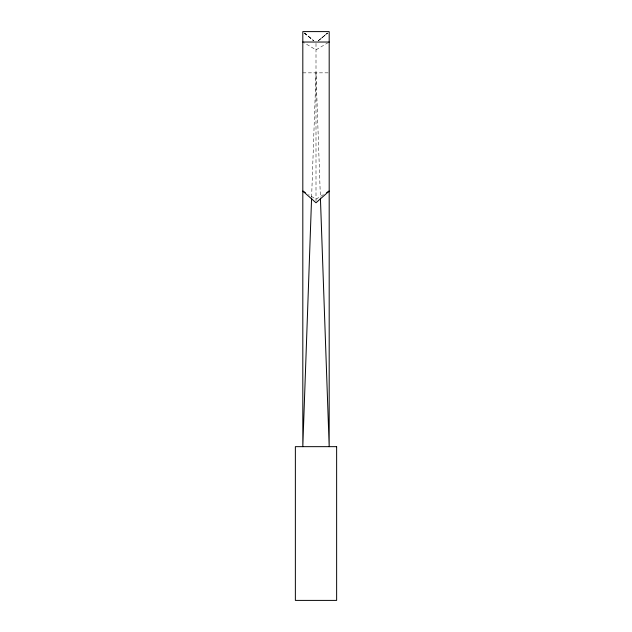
<?xml version="1.0" encoding="UTF-8"?>
<svg xmlns="http://www.w3.org/2000/svg" width="632" height="632" viewBox="0 0 632 632"><rect width="100%" height="100%" fill="white"/><g stroke="black" fill="none" stroke-linecap="round" stroke-linejoin="round"><path stroke-width="0.47" stroke-dasharray="3.16 2.37" d="M311.615 197.121L316 72.846L320.385 197.121M326.989 33.449L318.196 40.827L327.716 33.03M318.196 40.867L327.716 33.03M323.418 194.632L316 199.191L308.582 194.632M328.356 42.518L316 49.857L303.644 42.518M302.815 72.846L328.237 72.846M304.284 33.03L313.804 40.819L305.011 33.449M304.284 33.03L313.804 40.867M316 43.379L316 200.976"/><path stroke-width="0.95" d="M311.584 198.108L302.815 446.658L302.815 31.6L329.185 31.6L329.185 446.658L320.416 198.108M326.712 192.602L329.185 191.085L316 202.769L302.815 191.085L305.288 192.602M302.815 42.028L329.185 42.028M336.635 446.658L295.365 446.658L295.365 600.4L336.635 600.4L336.635 446.658"/></g></svg>
